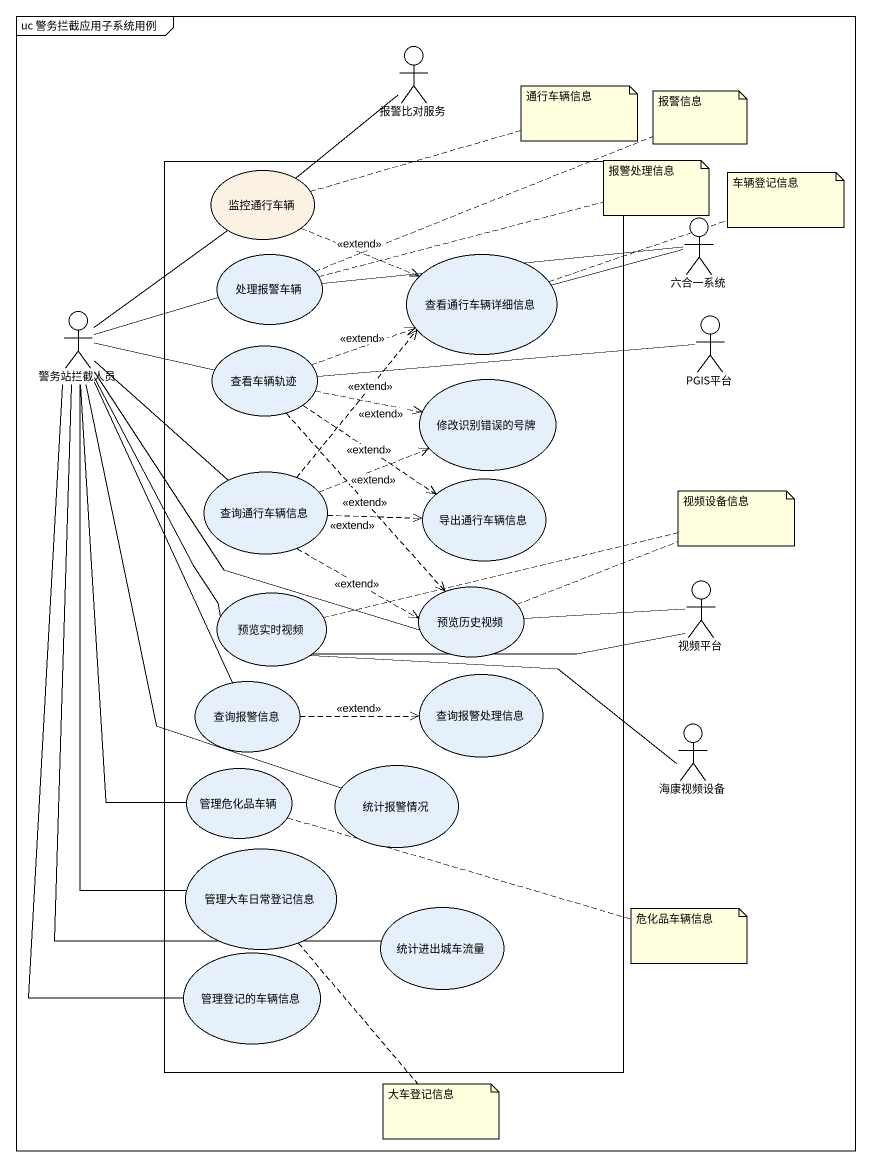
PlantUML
@startuml
mainframe uc 警务拦截应用子系统用例
actor 报警比对服务
rectangle " " as rectangle1 {
  usecase 监控通行车辆 #FCF2E3
  usecase 处理报警车辆
  usecase 查看通行车辆详细信息
  usecase 查看车辆轨迹
  usecase 修改识别错误的号牌
  usecase 查询通行车辆信息
  usecase 导出通行车辆信息
  usecase 预览实时视频
  usecase 预览历史视频
  usecase 查询报警信息
  usecase 查询报警处理信息
  usecase 管理危化品车辆
  usecase 统计报警情况
  usecase 管理大车日常登记信息
  usecase 统计进出城车流量
  usecase 管理登记的车辆信息
}
actor 六合一系统
actor 警务站拦截人员
actor PGIS平台
actor 视频平台
actor 海康视频设备
报警比对服务 -- 监控通行车辆
监控通行车辆 .right.> 查看通行车辆详细信息 : <<extend>>
六合一系统 -left- 处理报警车辆
六合一系统 -left- 查看通行车辆详细信息
警务站拦截人员 -up- 监控通行车辆
警务站拦截人员 -right- 处理报警车辆
警务站拦截人员 -right- 查看车辆轨迹
警务站拦截人员 -- 查询通行车辆信息
警务站拦截人员 -- 预览实时视频
警务站拦截人员 -- 预览历史视频
警务站拦截人员 -- 查询报警信息
警务站拦截人员 -- 管理危化品车辆
警务站拦截人员 -- 统计报警情况
警务站拦截人员 -- 管理大车日常登记信息
警务站拦截人员 -- 统计进出城车流量
警务站拦截人员 -- 管理登记的车辆信息
查看车辆轨迹 .right.> 查看通行车辆详细信息 : <<extend>>
查看车辆轨迹 .right.> 修改识别错误的号牌 : <<extend>>
查看车辆轨迹 ..> 导出通行车辆信息 : <<extend>>
查看车辆轨迹 ..> 预览历史视频 : <<extend>>
PGIS平台 -left- 查看车辆轨迹
查询通行车辆信息 .up.> 查看通行车辆详细信息 : <<extend>>
查询通行车辆信息 .right.> 修改识别错误的号牌 : <<extend>>
查询通行车辆信息 .right.> 导出通行车辆信息 : <<extend>>
查询通行车辆信息 .right.> 预览历史视频 : <<extend>>
视频平台 -left- 预览实时视频
视频平台 -left- 预览历史视频
视频平台 -left- 预览历史视频
查询报警信息 .right.> 查询报警处理信息 : <<extend>>
海康视频设备 -left- 预览实时视频
note right of 监控通行车辆 : 通行车辆信息
note right of 处理报警车辆 : 报警信息
note right of 处理报警车辆 : 报警处理信息
note right of 查看通行车辆详细信息 : 车辆登记信息
note as N5
  视频设备信息
end note
N5 .. 预览实时视频
N5 .. 预览历史视频
note right of 管理危化品车辆 : 危化品车辆信息
note bottom of 管理大车日常登记信息 : 大车登记信息
@enduml
